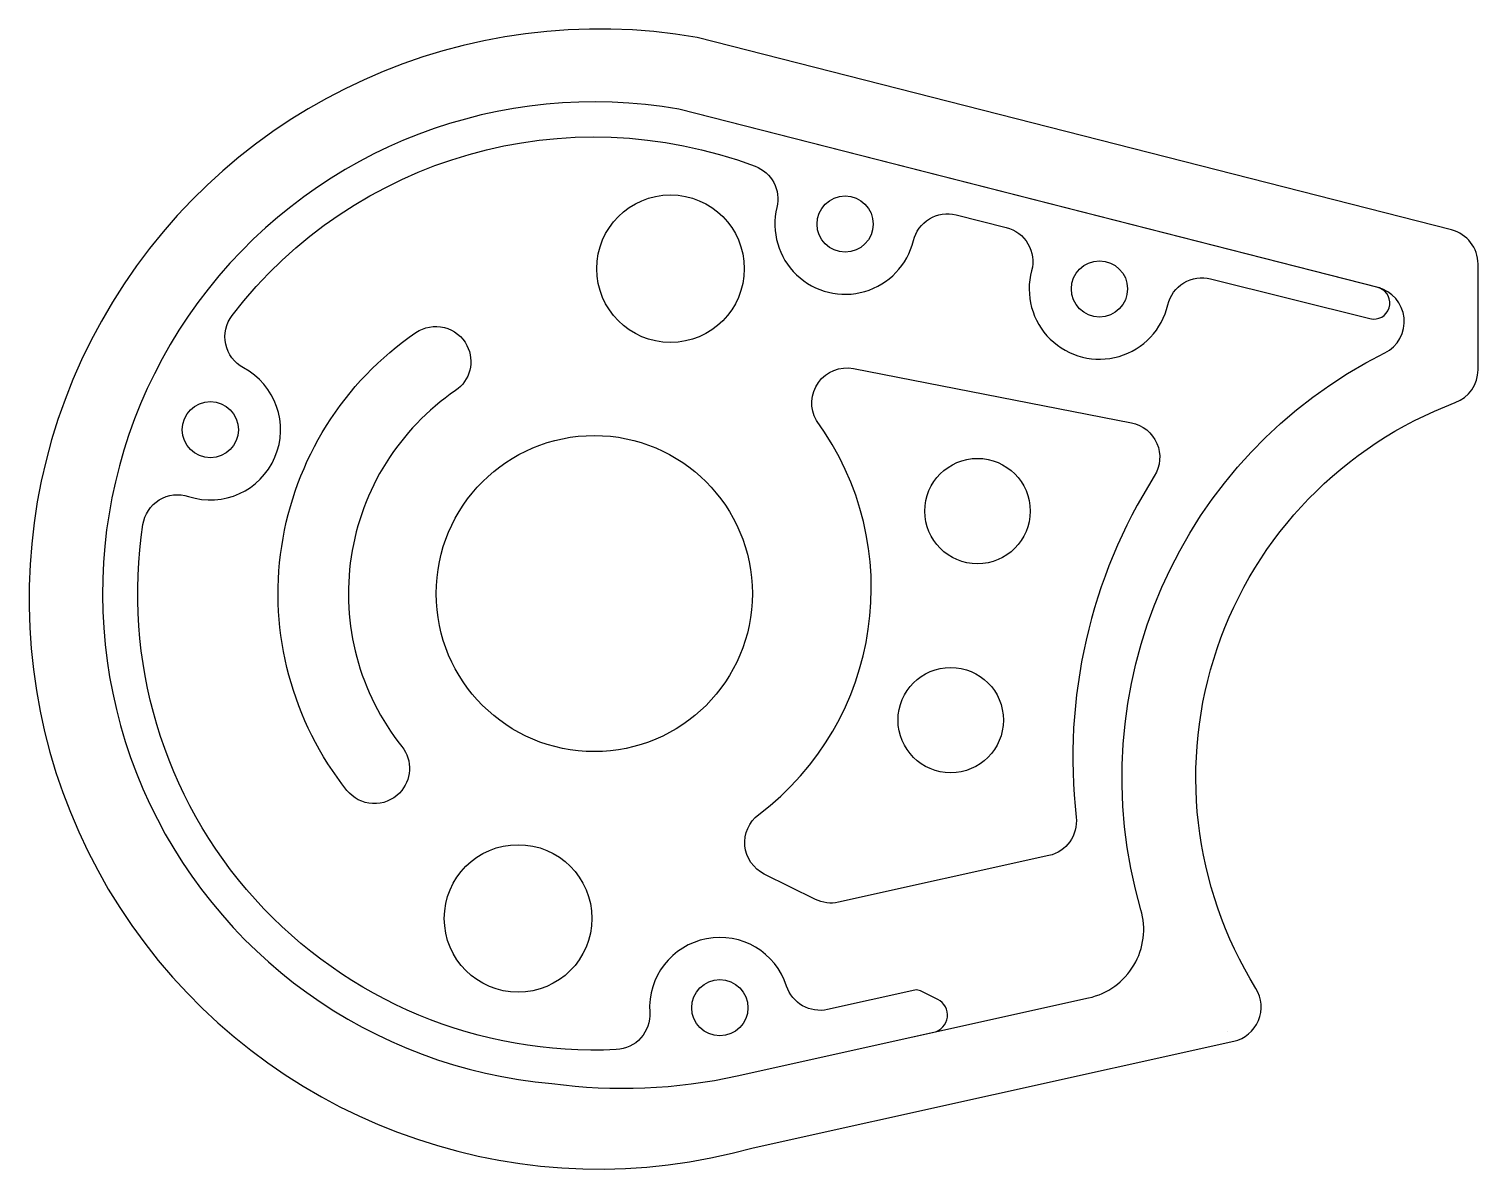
# Model space of a CAD drawing. Header units: inches. Extents: x -2.1 to 39.2, y -2.3 to 30.2.
import ezdxf

# ---------------------------------------------------------------- set-up
doc = ezdxf.new("R2010")
doc.units = ezdxf.units.IN
doc.header["$MEASUREMENT"] = 0
for name, color, linetype in [('カバー', 6, 'Continuous'), ('カバー板', 3, 'Continuous'), ('板', 4, 'Continuous')]:
    doc.layers.add(name, color=color, linetype=linetype)

msp = doc.modelspace()

# ---------------------------------------------------------------- linework, layer by layer
at = {"layer": 'カバー'}
for points in [[(32.829, 2.842, -0.472626), (38.502, 19.52, 0.312318), (39.15, 20.456), (39.15, 23.466, 0.342785), (38.397, 24.434), (16.924, 29.914, 1.252752), (18.517, -1.695), (32.196, 1.339, 0.516704)], [(36.344, 22.783), (16.403, 27.874, 1.044205), (12.784, 0.136, 0.088752), (18.063, 0.354), (23.655, 1.594, 0.707287), (23.769, 2.53), (23.283, 2.771, 0.171449), (23.118, 2.791), (20.636, 2.241, -0.386587), (19.468, 2.909, 0.88283), (15.57, 2.162, -0.419099), (14.62, 1.099, -0.474093), (1.143, 16.049, -0.463166), (2.442, 16.848, 0.916121), (4.006, 20.513, -0.463166), (3.685, 22.004, -0.330136), (18.571, 26.251, -0.379382), (19.19, 25.078, 1.000503), (23.077, 24.131, -0.416333), (24.292, 24.865), (25.72, 24.506, -0.419378), (26.442, 23.276, 1.017757), (30.321, 22.303, -0.419378), (31.538, 23.047), (36.073, 21.91, 0.945659)]]:
    msp.add_lwpolyline(points, format="xyb", close=True, dxfattribs=at)
msp.add_lwpolyline([(32.025, 1.623), (32.025, 1.623)], close=True, dxfattribs=at)
for centre, radius in [((16.163, 23.332), 2.1), ((21.133, 24.603), 0.8), ((28.373, 22.756), 0.8), ((3.063, 18.749), 0.8), ((13.993, 14.083), 4.5), ((11.824, 4.834), 2.1), ((17.566, 2.292), 0.8)]:
    msp.add_circle(centre, radius, dxfattribs=at)
at = {"layer": 'カバー板'}
msp.add_lwpolyline([(36.297, 22.798), (16.403, 27.874, 1.044205), (12.784, 0.136, 0.088752), (18.063, 0.354), (28.066, 2.572, 0.433252), (29.554, 5.083, -0.362572), (36.496, 20.934, 0.694988)], format="xyb", close=True, dxfattribs=at)
at = {"layer": '板'}
for points in [[(10.368, 21.144, -0.377964), (10.043, 19.862, 0.435548), (8.515, 9.726, -0.377964), (8.448, 8.405), (8.448, 8.405, -0.451416), (6.95, 8.481, -0.435548), (8.914, 21.513, -0.451416)], [(18.673, 7.791, 0.409712), (20.316, 19.012, -0.642172), (21.376, 20.49), (29.282, 18.943, -0.527386), (29.935, 17.427, 0.170951), (27.711, 7.713, -0.383865), (26.934, 6.623), (20.947, 5.295, -0.171449), (20.286, 5.376), (18.832, 6.098, -0.557034)]]:
    msp.add_lwpolyline(points, format="xyb", close=True, dxfattribs=at)
for centre in [(24.902, 16.432), (24.139, 10.481)]:
    msp.add_circle(centre, 1.5, dxfattribs=at)

doc.saveas('drawing.dxf')
